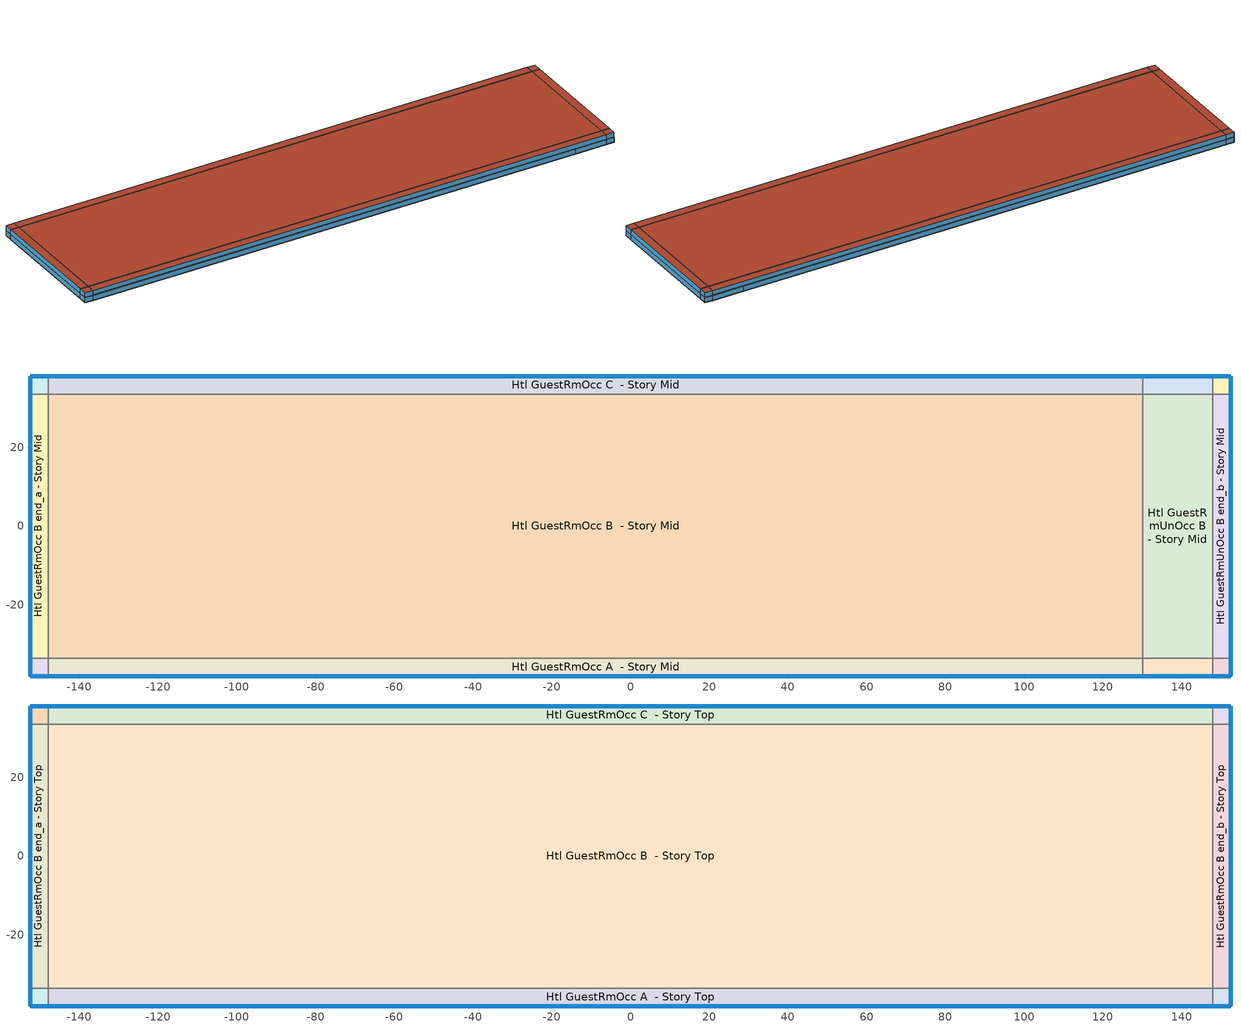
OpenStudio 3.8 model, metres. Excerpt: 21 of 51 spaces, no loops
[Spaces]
Htl GuestRmOcc A end_a - Story Mid
 floor adiabatic (DEER Carpeted 6in Slab Floor): -152.4,-38.1 -152.4,-33.53 -147.83,-33.53 -147.83,-38.1 z2.9
 wall outside: -152.4,-33.53 -152.4,-38.1 -147.83,-38.1 z2.9:5.79
 wall to Htl GuestRmOcc B end_a - Story Mid: -147.83,-33.53 -152.4,-33.53 z2.9:5.79
 wall to Htl GuestRmOcc A  - Story Mid: -147.83,-38.1 -147.83,-33.53 z2.9:5.79
 window (Window U-0.5 SHGC 0.27): -152.4,-33.55 -152.4,-38.07 / -152.37,-38.1 -147.85,-38.1 z3.19:5.77
 ceiling adiabatic (DEER Carpeted 6in Slab Floor): -147.83,-38.1 -147.83,-33.53 -152.4,-33.53 -152.4,-38.1 z5.79
Htl GuestRmOcc B end_a - Story Mid
 floor adiabatic (DEER Carpeted 6in Slab Floor): -152.4,-33.53 -152.4,33.53 -147.83,33.53 -147.83,-33.53 z2.9
 wall outside: -152.4,33.53 -152.4,-33.53 z2.9:5.79
 wall to Htl GuestRmOcc C end_a - Story Mid: -147.83,33.53 -152.4,33.53 z2.9:5.79
 wall to Htl GuestRmOcc B  - Story Mid: -147.83,-33.53 -147.83,33.53 z2.9:5.79
 window (Window U-0.5 SHGC 0.27): -152.4,33.5 -152.4,-33.5 z3.22:5.77
 ceiling adiabatic (DEER Carpeted 6in Slab Floor): -147.83,-33.53 -147.83,33.53 -152.4,33.53 -152.4,-33.53 z5.79
Htl GuestRmOcc C end_a - Story Mid
 floor adiabatic (DEER Carpeted 6in Slab Floor): -152.4,33.53 -152.4,38.1 -147.83,38.1 -147.83,33.53 z2.9
 wall outside: -147.83,38.1 -152.4,38.1 -152.4,33.53 z2.9:5.79
 wall to Htl GuestRmOcc C  - Story Mid: -147.83,33.53 -147.83,38.1 z2.9:5.79
 window (Window U-0.5 SHGC 0.27): -152.4,38.07 -152.4,33.55 / -147.85,38.1 -152.37,38.1 z3.19:5.77
 ceiling adiabatic (DEER Carpeted 6in Slab Floor): -147.83,33.53 -147.83,38.1 -152.4,38.1 -152.4,33.53 z5.79
Htl GuestRmOcc A  - Story Mid
 floor adiabatic (DEER Carpeted 6in Slab Floor): -147.83,-38.1 -147.83,-33.53 130.06,-33.53 130.06,-38.1 z2.9
 wall outside: -147.83,-38.1 130.06,-38.1 z2.9:5.79
 wall to Htl GuestRmOcc B  - Story Mid: 130.06,-33.53 -147.83,-33.53 z2.9:5.79
 wall to Htl GuestRmUnOcc A  - Story Mid: 130.06,-38.1 130.06,-33.53 z2.9:5.79
 window (Window U-0.5 SHGC 0.27): -147.8,-38.1 130.04,-38.1 z3.22:5.77
 ceiling adiabatic (DEER Carpeted 6in Slab Floor): 130.06,-38.1 130.06,-33.53 -147.83,-33.53 -147.83,-38.1 z5.79
Htl GuestRmOcc B  - Story Mid
 floor adiabatic (DEER Carpeted 6in Slab Floor): -147.83,-33.53 -147.83,33.53 130.06,33.53 130.06,-33.53 z2.9
 wall to Htl GuestRmOcc C  - Story Mid: 130.06,33.53 -147.83,33.53 z2.9:5.79
 wall to Htl GuestRmUnOcc B  - Story Mid: 130.06,-33.53 130.06,33.53 z2.9:5.79
 ceiling adiabatic (DEER Carpeted 6in Slab Floor): 130.06,-33.53 130.06,33.53 -147.83,33.53 -147.83,-33.53 z5.79
Htl GuestRmOcc C  - Story Mid
 floor adiabatic (DEER Carpeted 6in Slab Floor): -147.83,33.53 -147.83,38.1 130.06,38.1 130.06,33.53 z2.9
 wall outside: 130.06,38.1 -147.83,38.1 z2.9:5.79
 wall to Htl GuestRmUnOcc C  - Story Mid: 130.06,33.53 130.06,38.1 z2.9:5.79
 window (Window U-0.5 SHGC 0.27): 130.04,38.1 -147.8,38.1 z3.22:5.77
 ceiling adiabatic (DEER Carpeted 6in Slab Floor): 130.06,33.53 130.06,38.1 -147.83,38.1 -147.83,33.53 z5.79
Htl GuestRmUnOcc A  - Story Mid
 floor adiabatic (DEER Carpeted 6in Slab Floor): 130.06,-38.1 130.06,-33.53 147.83,-33.53 147.83,-38.1 z2.9
 wall outside: 130.06,-38.1 147.83,-38.1 z2.9:5.79
 wall to Htl GuestRmUnOcc B  - Story Mid: 147.83,-33.53 130.06,-33.53 z2.9:5.79
 wall to Htl GuestRmUnOcc A end_b - Story Mid: 147.83,-38.1 147.83,-33.53 z2.9:5.79
 window (Window U-0.5 SHGC 0.27): 130.09,-38.1 147.8,-38.1 z3.21:5.77
 ceiling adiabatic (DEER Carpeted 6in Slab Floor): 147.83,-38.1 147.83,-33.53 130.06,-33.53 130.06,-38.1 z5.79
Htl GuestRmUnOcc B  - Story Mid
 floor adiabatic (DEER Carpeted 6in Slab Floor): 130.06,-33.53 130.06,33.53 147.83,33.53 147.83,-33.53 z2.9
 wall to Htl GuestRmUnOcc C  - Story Mid: 147.83,33.53 130.06,33.53 z2.9:5.79
 wall to Htl GuestRmUnOcc B end_b - Story Mid: 147.83,-33.53 147.83,33.53 z2.9:5.79
 ceiling adiabatic (DEER Carpeted 6in Slab Floor): 147.83,-33.53 147.83,33.53 130.06,33.53 130.06,-33.53 z5.79
Htl GuestRmUnOcc C  - Story Mid
 floor adiabatic (DEER Carpeted 6in Slab Floor): 130.06,33.53 130.06,38.1 147.83,38.1 147.83,33.53 z2.9
 wall outside: 147.83,38.1 130.06,38.1 z2.9:5.79
 wall to Htl GuestRmUnOcc C end_b - Story Mid: 147.83,33.53 147.83,38.1 z2.9:5.79
 window (Window U-0.5 SHGC 0.27): 147.8,38.1 130.09,38.1 z3.21:5.77
 ceiling adiabatic (DEER Carpeted 6in Slab Floor): 147.83,33.53 147.83,38.1 130.06,38.1 130.06,33.53 z5.79
Htl GuestRmUnOcc A end_b - Story Mid
 floor adiabatic (DEER Carpeted 6in Slab Floor): 147.83,-38.1 147.83,-33.53 152.4,-33.53 152.4,-38.1 z2.9
 wall outside: 147.83,-38.1 152.4,-38.1 152.4,-33.53 z2.9:5.79
 wall to Htl GuestRmUnOcc B end_b - Story Mid: 152.4,-33.53 147.83,-33.53 z2.9:5.79
 window (Window U-0.5 SHGC 0.27): 147.85,-38.1 152.37,-38.1 / 152.4,-38.07 152.4,-33.55 z3.19:5.77
 ceiling adiabatic (DEER Carpeted 6in Slab Floor): 152.4,-38.1 152.4,-33.53 147.83,-33.53 147.83,-38.1 z5.79
Htl GuestRmUnOcc B end_b - Story Mid
 floor adiabatic (DEER Carpeted 6in Slab Floor): 147.83,-33.53 147.83,33.53 152.4,33.53 152.4,-33.53 z2.9
 wall outside: 152.4,-33.53 152.4,33.53 z2.9:5.79
 wall to Htl GuestRmUnOcc C end_b - Story Mid: 152.4,33.53 147.83,33.53 z2.9:5.79
 window (Window U-0.5 SHGC 0.27): 152.4,-33.5 152.4,33.5 z3.22:5.77
 ceiling adiabatic (DEER Carpeted 6in Slab Floor): 152.4,-33.53 152.4,33.53 147.83,33.53 147.83,-33.53 z5.79
Htl GuestRmUnOcc C end_b - Story Mid
 floor adiabatic (DEER Carpeted 6in Slab Floor): 147.83,33.53 147.83,38.1 152.4,38.1 152.4,33.53 z2.9
 wall outside: 152.4,33.53 152.4,38.1 147.83,38.1 z2.9:5.79
 window (Window U-0.5 SHGC 0.27): 152.37,38.1 147.85,38.1 / 152.4,33.55 152.4,38.07 z3.19:5.77
 ceiling adiabatic (DEER Carpeted 6in Slab Floor): 152.4,33.53 152.4,38.1 147.83,38.1 147.83,33.53 z5.79
Htl GuestRmOcc A end_a - Story Top
 floor adiabatic (DEER Carpeted 6in Slab Floor): -152.4,-38.1 -152.4,-33.53 -147.83,-33.53 -147.83,-38.1 z5.79
 wall outside: -152.4,-33.53 -152.4,-38.1 -147.83,-38.1 z5.79:8.69
 wall to Htl GuestRmOcc B end_a - Story Top: -147.83,-33.53 -152.4,-33.53 z5.79:8.69
 wall to Htl GuestRmOcc A  - Story Top: -147.83,-38.1 -147.83,-33.53 z5.79:8.69
 window (Window U-0.5 SHGC 0.27): -152.4,-33.55 -152.4,-38.07 / -152.37,-38.1 -147.85,-38.1 z6.08:8.66
 roof outside: -147.83,-38.1 -147.83,-33.53 -152.4,-33.53 -152.4,-38.1 z8.69
Htl GuestRmOcc B end_a - Story Top
 floor adiabatic (DEER Carpeted 6in Slab Floor): -152.4,-33.53 -152.4,33.53 -147.83,33.53 -147.83,-33.53 z5.79
 wall outside: -152.4,33.53 -152.4,-33.53 z5.79:8.69
 wall to Htl GuestRmOcc C end_a - Story Top: -147.83,33.53 -152.4,33.53 z5.79:8.69
 wall to Htl GuestRmOcc B  - Story Top: -147.83,-33.53 -147.83,33.53 z5.79:8.69
 window (Window U-0.5 SHGC 0.27): -152.4,33.5 -152.4,-33.5 z6.11:8.66
 roof outside: -147.83,-33.53 -147.83,33.53 -152.4,33.53 -152.4,-33.53 z8.69
Htl GuestRmOcc C end_a - Story Top
 floor adiabatic (DEER Carpeted 6in Slab Floor): -152.4,33.53 -152.4,38.1 -147.83,38.1 -147.83,33.53 z5.79
 wall outside: -147.83,38.1 -152.4,38.1 -152.4,33.53 z5.79:8.69
 wall to Htl GuestRmOcc C  - Story Top: -147.83,33.53 -147.83,38.1 z5.79:8.69
 window (Window U-0.5 SHGC 0.27): -152.4,38.07 -152.4,33.55 / -147.85,38.1 -152.37,38.1 z6.08:8.66
 roof outside: -147.83,33.53 -147.83,38.1 -152.4,38.1 -152.4,33.53 z8.69
Htl GuestRmOcc A  - Story Top
 floor adiabatic (DEER Carpeted 6in Slab Floor): -147.83,-38.1 -147.83,-33.53 147.83,-33.53 147.83,-38.1 z5.79
 wall outside: -147.83,-38.1 147.83,-38.1 z5.79:8.69
 wall to Htl GuestRmOcc B  - Story Top: 147.83,-33.53 -147.83,-33.53 z5.79:8.69
 wall to Htl GuestRmOcc A end_b - Story Top: 147.83,-38.1 147.83,-33.53 z5.79:8.69
 window (Window U-0.5 SHGC 0.27): -147.8,-38.1 147.8,-38.1 z6.11:8.66
 roof outside: 147.83,-38.1 147.83,-33.53 -147.83,-33.53 -147.83,-38.1 z8.69
Htl GuestRmOcc B  - Story Top
 floor adiabatic (DEER Carpeted 6in Slab Floor): -147.83,-33.53 -147.83,33.53 147.83,33.53 147.83,-33.53 z5.79
 wall to Htl GuestRmOcc C  - Story Top: 147.83,33.53 -147.83,33.53 z5.79:8.69
 wall to Htl GuestRmOcc B end_b - Story Top: 147.83,-33.53 147.83,33.53 z5.79:8.69
 roof outside: 147.83,-33.53 147.83,33.53 -147.83,33.53 -147.83,-33.53 z8.69
Htl GuestRmOcc C  - Story Top
 floor adiabatic (DEER Carpeted 6in Slab Floor): -147.83,33.53 -147.83,38.1 147.83,38.1 147.83,33.53 z5.79
 wall outside: 147.83,38.1 -147.83,38.1 z5.79:8.69
 wall to Htl GuestRmOcc C end_b - Story Top: 147.83,33.53 147.83,38.1 z5.79:8.69
 window (Window U-0.5 SHGC 0.27): 147.8,38.1 -147.8,38.1 z6.11:8.66
 roof outside: 147.83,33.53 147.83,38.1 -147.83,38.1 -147.83,33.53 z8.69
Htl GuestRmOcc A end_b - Story Top
 floor adiabatic (DEER Carpeted 6in Slab Floor): 147.83,-38.1 147.83,-33.53 152.4,-33.53 152.4,-38.1 z5.79
 wall outside: 147.83,-38.1 152.4,-38.1 152.4,-33.53 z5.79:8.69
 wall to Htl GuestRmOcc B end_b - Story Top: 152.4,-33.53 147.83,-33.53 z5.79:8.69
 window (Window U-0.5 SHGC 0.27): 147.85,-38.1 152.37,-38.1 / 152.4,-38.07 152.4,-33.55 z6.08:8.66
 roof outside: 152.4,-38.1 152.4,-33.53 147.83,-33.53 147.83,-38.1 z8.69
Htl GuestRmOcc B end_b - Story Top
 floor adiabatic (DEER Carpeted 6in Slab Floor): 147.83,-33.53 147.83,33.53 152.4,33.53 152.4,-33.53 z5.79
 wall outside: 152.4,-33.53 152.4,33.53 z5.79:8.69
 wall to Htl GuestRmOcc C end_b - Story Top: 152.4,33.53 147.83,33.53 z5.79:8.69
 window (Window U-0.5 SHGC 0.27): 152.4,-33.5 152.4,33.5 z6.11:8.66
 roof outside: 152.4,-33.53 152.4,33.53 147.83,33.53 147.83,-33.53 z8.69
Htl GuestRmOcc C end_b - Story Top
 floor adiabatic (DEER Carpeted 6in Slab Floor): 147.83,33.53 147.83,38.1 152.4,38.1 152.4,33.53 z5.79
 wall outside: 152.4,33.53 152.4,38.1 147.83,38.1 z5.79:8.69
 window (Window U-0.5 SHGC 0.27): 152.4,33.55 152.4,38.07 / 152.37,38.1 147.85,38.1 z6.08:8.66
 roof outside: 152.4,33.53 152.4,38.1 147.83,38.1 147.83,33.53 z8.69
[Site]
Riverside Muni_CA_USA: Latitude {deg}=33.95; Longitude {deg}=-117.44; Time Zone {hr}=-8; Elevation {m}=253; Terrain=City
[Site:WaterMainsTemperature]
Calculation Method=Correlation; Annual Average Outdoor Air Temperature {C}=19.1308; Maximum Difference In Monthly Average Outdoor Air Temperatures {deltaC}=14.95
[SizingPeriod:DesignDay] Daily Dry-Bulb Temperature Range {deltaC}=16.7; Barometric Pressure {Pa}=98322; Wind Speed {m/s}=4.6; Wind Direction {deg}=270; Rain Indicator=No; Snow Indicator=No; Day of Month=21; Month=8; Day Type=SummerDesignDay; Daylight Saving Time Indicator=No; Dry-Bulb Temperature Range Modifier Type=DefaultMultipliers; Solar Model Indicator=ASHRAETau; ASHRAE Clear Sky Optical Depth for Beam Irradiance=0.338; ASHRAE Clear Sky Optical Depth for Diffuse Irradiance=2.471
Name | Maximum Dry-Bulb Temperature {C} | Humidity Condition Type | Wetbulb or DewPoint at Maximum Dry-Bulb {C}
Riverside Muni Ann Clg .4% Condns DB=>MWB 1 | 37.8 | Wetbulb | 20.8
Riverside Muni Ann Clg .4% Condns WB=>MDB 1 | 34.3 | Wetbulb | 22.9
Riverside Muni Ann Clg 1% Condns DB=>MWB 1 | 36.9 | Wetbulb | 20.5
Riverside Muni Ann Clg 2% Condns DP=>MDB 1 | 25.4 | Dewpoint | 17.4
[ClimateZones]
Climate Zone Institution Name 1=CEC; Climate Zone Document Name 1=California Climate Zone Descriptions; Climate Zone Document Year 1=1995; Climate Zone Value 1=10
[Building]
ComStock DEER Pre-1975|Htl: North Axis {deg}=270; Default Construction Set=ComStock DEER Pre-1975 - Htl - CEC T24-CEC10; Default Schedule Set=Building Default Schedule Set; Standards Building Type=Htl
[Site:GroundTemperature:FCfactorMethod]
January Ground Temperature {C}=19; February Ground Temperature {C}=12.8; March Ground Temperature {C}=12.5; April Ground Temperature {C}=12.4; May Ground Temperature {C}=13.1; June Ground Temperature {C}=14.2; July Ground Temperature {C}=14.5; August Ground Temperature {C}=18.8; September Ground Temperature {C}=21.7; October Ground Temperature {C}=24.2; November Ground Temperature {C}=25; December Ground Temperature {C}=24
[DefaultConstructionSet]
ComStock DEER Pre-1975 - Htl - CEC T24-CEC10: Default Exterior Surface Constructions=Default Surface Constructions 1; Default Interior Surface Constructions=Default Surface Constructions 2; Default Ground Contact Surface Constructions=Default Surface Constructions 3; Default Exterior SubSurface Constructions=Default Sub Surface Constructions 1; Default Interior SubSurface Constructions=Default Sub Surface Constructions 2; Interior Partition Construction=Typical Interior Partition
[DefaultSurfaceConstructions]
Name | Floor Construction | Wall Construction | Roof Ceiling Construction
Default Surface Constructions 1 | DEER Uncarpeted 6in Slab Floor | DEER Insulated Wood Framed Exterior Wall R-8.03 | DEER Metal Framed Roof R-15.77
Default Surface Constructions 2 | DEER Carpeted 6in Slab Floor | Typical Interior Wall | DEER Carpeted 6in Slab Floor
Default Surface Constructions 3 | DEER Carpeted 6in Slab Floor | Typical Uninsulated Basement Mass Wall
[Construction]
DEER Uncarpeted 6in Slab Floor: Typical Insulation R-1.73, 6 in. Normalweight Concrete Floor
DEER Metal Framed Roof R-15.77: Roof Membrane, Typical Insulation R-15.27, Metal Roof Surface
DEER Carpeted 6in Slab Floor: Typical Insulation R-6.53, 6 in. Normalweight Concrete Floor, Typical Carpet Pad
Typical Interior Wall: G01 13mm gypsum board, G01 13mm gypsum board
Typical Uninsulated Basement Mass Wall: 8 in. Concrete Block Basement Wall
DEER Metal Framed Window U-1.23 SHGC 0.82: Simple Glazing U-1.23 SHGC 0.82
DEER Metal Framed Window U-1.23 SHGC 0.82 1: Simple Glazing U-1.23 SHGC 0.82 1
Typical Uninsulated Swinging Door: Typical Insulation R-6.53
U 0.98 SHGC 0.68 Sgl Ref-B-H Clr 6mm: REF B CLEAR HI 6MM
Typical Insulated Metal Door: F08 Metal surface, Typical Insulation R-6.53
DEER Skylight U-1.31 SHGC 0.61: Simple Glazing U-1.23 SHGC 0.61
Typical Interior Window: Clear 3mm
Typical Interior Door; Typical Interior Partition: G05 25mm wood
DEER Insulated Wood Framed Exterior Wall R-8.03: 25mm Stucco, 5/8 in. Gypsum Board, Typical Insulation R-6.53, 5/8 in. Gypsum Board
InteriorFurnishings 1: Std Wood 6inch 1
Window U-0.5 SHGC 0.27: Simple Glazing Double - LowE - Tinted/Reflective - Thermally Broken Aluminum
[Material:NoMass] Roughness=Smooth; Thermal Absorptance=0.9; Solar Absorptance=0.7
Name | Thermal Resistance {m2-K/W} | Visible Absorptance
Typical Insulation R-1.73 | 0.305336 | 0.7
Typical Insulation R-15.27 | 2.68843 | 0.7
Typical Insulation R-6.53 | 1.14944 | 0.7
Typical Carpet Pad | 0.21648 | 0.8
[Material] Thermal Absorptance=0.9
Name | Roughness | Thickness {m} | Conductivity {W/m-K} | Density {kg/m3} | Specific Heat {J/kg-K} | Solar Absorptance | Visible Absorptance
6 in. Normalweight Concrete Floor | MediumRough | 0.1524 | 2.31 | 2322 | 832 | 0.7 | 0.7
Roof Membrane | VeryRough | 0.0095 | 0.16 | 1121.29 | 1460 | 0.7 | 0.7
Metal Roof Surface; F08 Metal surface | Smooth | 0.0008 | 45.28 | 7824 | 500 | 0.7 | 0.7
G01 13mm gypsum board | Smooth | 0.0127 | 0.160031 | 800.001 | 1090.73 | 0.7 | 0.5
8 in. Concrete Block Basement Wall | MediumRough | 0.2032 | 1.326 | 1842 | 912 | 0.7 | 0.7
G05 25mm wood | MediumSmooth | 0.0254 | 0.15 | 608 | 1630 | 0.5 | 0.5
25mm Stucco | Smooth | 0.0254 | 0.72 | 1856 | 840 | 0.7 | 0.7
5/8 in. Gypsum Board | MediumSmooth | 0.0159 | 0.16 | 800 | 1090 | 0.7 | 0.7
Std Wood 6inch 1 | MediumSmooth | 0.15 | 0.12 | 540 | 1210 | 0.7 | 0.7
[DefaultSubSurfaceConstructions]
Name | Fixed Window Construction | Operable Window Construction | Door Construction | Glass Door Construction | Overhead Door Construction | Skylight Construction | Tubular Daylight Dome Construction | Tubular Daylight Diffuser Construction
Default Sub Surface Constructions 1 | DEER Metal Framed Window U-1.23 SHGC 0.82 | DEER Metal Framed Window U-1.23 SHGC 0.82 1 | Typical Uninsulated Swinging Door | U 0.98 SHGC 0.68 Sgl Ref-B-H Clr 6mm | Typical Insulated Metal Door | DEER Skylight U-1.31 SHGC 0.61 | Typical Interior Window | Typical Interior Window
Default Sub Surface Constructions 2 | Typical Interior Window | Typical Interior Window | Typical Interior Door
[WindowMaterial:SimpleGlazingSystem]
Name | U-Factor {W/m2-K} | Solar Heat Gain Coefficient | Visible Transmittance
Simple Glazing U-1.23 SHGC 0.82; Simple Glazing U-1.23 SHGC 0.82 1 | 7 | 0.82 | 0.25
Simple Glazing U-1.23 SHGC 0.61 | 7 | 0.61 | 0.25
Simple Glazing Double - LowE - Tinted/Reflective - Thermally Broken Aluminum | 2.81642 | 0.266 | 0.359
[WindowMaterial:Glazing] Optical Data Type=SpectralAverage; Infrared Transmittance at Normal Incidence=0; Front Side Infrared Hemispherical Emissivity=0.84; Conductivity {W/m-K}=0.9; Dirt Correction Factor for Solar and Visible Transmittance=1; Solar Diffusing=No
Name | Thickness {m} | Solar Transmittance at Normal Incidence | Front Side Solar Reflectance at Normal Incidence | Back Side Solar Reflectance at Normal Incidence | Visible Transmittance at Normal Incidence | Front Side Visible Reflectance at Normal Incidence | Back Side Visible Reflectance at Normal Incidence | Back Side Infrared Hemispherical Emissivity
REF B CLEAR HI 6MM | 0.006 | 0.24 | 0.16 | 0.32 | 0.3 | 0.16 | 0.29 | 0.6
Clear 3mm | 0.003 | 0.837 | 0.075 | 0.075 | 0.898 | 0.081 | 0.081 | 0.84
[WindowMaterial:Blind]
Window Material Blind 1: Slat Width {m}=0.025; Slat Separation {m}=0.01875; Front Side Slat Beam Solar Reflectance=0.5; Back Side Slat Beam Solar Reflectance=0.5; Front Side Slat Diffuse Solar Reflectance=0.5; Back Side Slat Diffuse Solar Reflectance=0.5; Slat Beam Visible Transmittance=0
[SpaceType] Standards Building Type=Htl
Name | Default Schedule Set | Design Specification Outdoor Air Object | Standards Space Type
Htl GuestRmUnOcc - ComStock DEER Pre-1975 | Htl GuestRmUnOcc Schedule Set | Htl GuestRmUnOcc Ventilation | GuestRmUnOcc
Htl GuestRmOcc - ComStock DEER Pre-1975 | Htl GuestRmOcc Schedule Set | Htl GuestRmOcc Ventilation | GuestRmOcc
[BuildingStory] Nominal Floor to Floor Height {m}=2.8956
Name | Nominal Z Coordinate {m}
Story Mid | 2.8956
Story Top | 5.7912
[Space]
Name | Space Type | Building Story | Thermal Zone
Htl GuestRmOcc A end_a - Story Mid | Htl GuestRmOcc - ComStock DEER Pre-1975 | Story Mid | Zone Htl GuestRmOcc A end_a - Story Mid
Htl GuestRmOcc B end_a - Story Mid | Htl GuestRmOcc - ComStock DEER Pre-1975 | Story Mid | Zone Htl GuestRmOcc B end_a - Story Mid
Htl GuestRmOcc C end_a - Story Mid | Htl GuestRmOcc - ComStock DEER Pre-1975 | Story Mid | Zone Htl GuestRmOcc C end_a - Story Mid
Htl GuestRmOcc A  - Story Mid | Htl GuestRmOcc - ComStock DEER Pre-1975 | Story Mid | Zone Htl GuestRmOcc A  - Story Mid
Htl GuestRmOcc B  - Story Mid | Htl GuestRmOcc - ComStock DEER Pre-1975 | Story Mid | Zone Htl GuestRmOcc B  - Story Mid
Htl GuestRmOcc C  - Story Mid | Htl GuestRmOcc - ComStock DEER Pre-1975 | Story Mid | Zone Htl GuestRmOcc C  - Story Mid
Htl GuestRmUnOcc A  - Story Mid | Htl GuestRmUnOcc - ComStock DEER Pre-1975 | Story Mid | Zone Htl GuestRmUnOcc A  - Story Mid
Htl GuestRmUnOcc B  - Story Mid | Htl GuestRmUnOcc - ComStock DEER Pre-1975 | Story Mid | Zone Htl GuestRmUnOcc B  - Story Mid
Htl GuestRmUnOcc C  - Story Mid | Htl GuestRmUnOcc - ComStock DEER Pre-1975 | Story Mid | Zone Htl GuestRmUnOcc C  - Story Mid
Htl GuestRmUnOcc A end_b - Story Mid | Htl GuestRmUnOcc - ComStock DEER Pre-1975 | Story Mid | Zone Htl GuestRmUnOcc A end_b - Story Mid
Htl GuestRmUnOcc B end_b - Story Mid | Htl GuestRmUnOcc - ComStock DEER Pre-1975 | Story Mid | Zone Htl GuestRmUnOcc B end_b - Story Mid
Htl GuestRmUnOcc C end_b - Story Mid | Htl GuestRmUnOcc - ComStock DEER Pre-1975 | Story Mid | Zone Htl GuestRmUnOcc C end_b - Story Mid
Htl GuestRmOcc A end_a - Story Top | Htl GuestRmOcc - ComStock DEER Pre-1975 | Story Top | Zone Htl GuestRmOcc A end_a - Story Top
Htl GuestRmOcc B end_a - Story Top | Htl GuestRmOcc - ComStock DEER Pre-1975 | Story Top | Zone Htl GuestRmOcc B end_a - Story Top
Htl GuestRmOcc C end_a - Story Top | Htl GuestRmOcc - ComStock DEER Pre-1975 | Story Top | Zone Htl GuestRmOcc C end_a - Story Top
Htl GuestRmOcc A  - Story Top | Htl GuestRmOcc - ComStock DEER Pre-1975 | Story Top | Zone Htl GuestRmOcc A  - Story Top
Htl GuestRmOcc B  - Story Top | Htl GuestRmOcc - ComStock DEER Pre-1975 | Story Top | Zone Htl GuestRmOcc B  - Story Top
Htl GuestRmOcc C  - Story Top | Htl GuestRmOcc - ComStock DEER Pre-1975 | Story Top | Zone Htl GuestRmOcc C  - Story Top
Htl GuestRmOcc A end_b - Story Top | Htl GuestRmOcc - ComStock DEER Pre-1975 | Story Top | Zone Htl GuestRmOcc A end_b - Story Top
Htl GuestRmOcc B end_b - Story Top | Htl GuestRmOcc - ComStock DEER Pre-1975 | Story Top | Zone Htl GuestRmOcc B end_b - Story Top
Htl GuestRmOcc C end_b - Story Top | Htl GuestRmOcc - ComStock DEER Pre-1975 | Story Top | Zone Htl GuestRmOcc C end_b - Story Top
[ThermalZone] Multiplier=1; Use Ideal Air Loads=No
Name | Thermostat
Zone Htl GuestRmOcc A end_a - Story Mid | Htl GuestRmOcc - ComStock DEER Pre-1975 Thermostat 2
Zone Htl GuestRmOcc B end_a - Story Mid | Htl GuestRmOcc - ComStock DEER Pre-1975 Thermostat 7
Zone Htl GuestRmOcc C end_a - Story Mid | Htl GuestRmOcc - ComStock DEER Pre-1975 Thermostat 12
Zone Htl GuestRmOcc A  - Story Mid | Htl GuestRmOcc - ComStock DEER Pre-1975 Thermostat
Zone Htl GuestRmOcc B  - Story Mid | Htl GuestRmOcc - ComStock DEER Pre-1975 Thermostat 5
Zone Htl GuestRmOcc C  - Story Mid | Htl GuestRmOcc - ComStock DEER Pre-1975 Thermostat 10
Zone Htl GuestRmUnOcc A  - Story Mid | Htl GuestRmUnOcc - ComStock DEER Pre-1975 Thermostat 1
Zone Htl GuestRmUnOcc B  - Story Mid | Htl GuestRmUnOcc - ComStock DEER Pre-1975 Thermostat 5
Zone Htl GuestRmUnOcc C  - Story Mid | Htl GuestRmUnOcc - ComStock DEER Pre-1975 Thermostat 9
Zone Htl GuestRmUnOcc A end_b - Story Mid | Htl GuestRmUnOcc - ComStock DEER Pre-1975 Thermostat 3
Zone Htl GuestRmUnOcc B end_b - Story Mid | Htl GuestRmUnOcc - ComStock DEER Pre-1975 Thermostat 7
Zone Htl GuestRmUnOcc C end_b - Story Mid | Htl GuestRmUnOcc - ComStock DEER Pre-1975 Thermostat 11
Zone Htl GuestRmOcc A end_a - Story Top | Htl GuestRmOcc - ComStock DEER Pre-1975 Thermostat 3
Zone Htl GuestRmOcc B end_a - Story Top | Htl GuestRmOcc - ComStock DEER Pre-1975 Thermostat 8
Zone Htl GuestRmOcc C end_a - Story Top | Htl GuestRmOcc - ComStock DEER Pre-1975 Thermostat 13
Zone Htl GuestRmOcc A  - Story Top | Htl GuestRmOcc - ComStock DEER Pre-1975 Thermostat 1
Zone Htl GuestRmOcc B  - Story Top | Htl GuestRmOcc - ComStock DEER Pre-1975 Thermostat 6
Zone Htl GuestRmOcc C  - Story Top | Htl GuestRmOcc - ComStock DEER Pre-1975 Thermostat 11
Zone Htl GuestRmOcc A end_b - Story Top | Htl GuestRmOcc - ComStock DEER Pre-1975 Thermostat 4
Zone Htl GuestRmOcc B end_b - Story Top | Htl GuestRmOcc - ComStock DEER Pre-1975 Thermostat 9
Zone Htl GuestRmOcc C end_b - Story Top | Htl GuestRmOcc - ComStock DEER Pre-1975 Thermostat 14
[People:Definition] Number of People Calculation Method=People/Area; People per Space Floor Area {person/m2}=0.0355209; Fraction Radiant=0.3
Htl GuestRmOcc People Definition; Htl GuestRmUnOcc People Definition
[People] Work Efficiency Schedule=Work Efficiency Schedule; Clothing Insulation Schedule=Clothing Schedule; Air Velocity Schedule=Air Velocity Schedule; Multiplier=1
Name | People Definition | Space or SpaceType
Htl GuestRmOcc People | Htl GuestRmOcc People Definition | Htl GuestRmOcc - ComStock DEER Pre-1975
Htl GuestRmUnOcc People | Htl GuestRmUnOcc People Definition | Htl GuestRmUnOcc - ComStock DEER Pre-1975
[Lights:Definition] Design Level Calculation Method=Watts/Area; Watts per Space Floor Area {W/m2}=12.2275; Fraction Radiant=0.125; Fraction Visible=0.2; Return Air Fraction=0
Htl GuestRmOcc - ComStock DEER Pre-1975 Task Lights Definition; Htl GuestRmUnOcc - ComStock DEER Pre-1975 Task Lights Definition
[ElectricEquipment:Definition] Design Level Calculation Method=Watts/Area; Watts per Space Floor Area {W/m2}=5.38196; Fraction Latent=0; Fraction Radiant=0.5; Fraction Lost=0
Htl GuestRmOcc Elec Equip Definition; Htl GuestRmUnOcc Elec Equip Definition
[ElectricEquipment]
Name | Electric Equipment Definition | Space or SpaceType
Htl GuestRmOcc Elec Equip | Htl GuestRmOcc Elec Equip Definition | Htl GuestRmOcc - ComStock DEER Pre-1975
Htl GuestRmUnOcc Elec Equip | Htl GuestRmUnOcc Elec Equip Definition | Htl GuestRmUnOcc - ComStock DEER Pre-1975
[DesignSpecification:OutdoorAir] Outdoor Air Method=Sum; Outdoor Air Flow per Person {m3/s-person}=0.00707921; Outdoor Air Flow per Floor Area {m3/s-m2}=0.000762
Htl GuestRmOcc Ventilation; Htl GuestRmUnOcc Ventilation
[DefaultScheduleSet]
Name | Number of People Schedule | People Activity Level Schedule | Lighting Schedule | Electric Equipment Schedule | Infiltration Schedule | Hours of Operation Schedule
Htl GuestRmOcc Schedule Set | D_Htl_GRmO_Occup_Yr | DEER Activity 117W/person | D17_Htl_GRmO_LF_Yr | D_Htl_GRmO_Misc_Yr | D_Htl_All_C_Inf_Yr
Htl GuestRmUnOcc Schedule Set | D_Htl_GRmU_Occup_Yr | DEER Activity 117W/person | D17_Htl_GRmU_LF_Yr | D_Htl_GRmU_Misc_Yr | D_Htl_All_C_Inf_Yr
Building Default Schedule Set |  |  |  |  |  | Building Hours of Operation NonResidential
[Exterior:Lights:Definition]
Name | Design Level {W}
Parking Areas and Drives Def (W/ft^2) | 0.0364913
Building Facades Def (W/ft^2) | 0.2
Main Entries Def (W/ft) | 30
Other Doors Def (W/ft) | 20
Entry Canopies Def (W/ft^2) | 1.25
[Exterior:Lights] Schedule=Always On Discrete; Control Option=AstronomicalClock
Name | Exterior Lights Definition | Multiplier
Parking Areas and Drives | Parking Areas and Drives Def (W/ft^2) | 688454
Building Facades | Building Facades Def (W/ft^2) | 23750
Main Entries | Main Entries Def (W/ft) | 134
Other Doors | Other Doors Def (W/ft) | 227
Entry Canopies | Entry Canopies Def (W/ft^2) | 1620
[EnergyManagementSystem:Program]
SYS12ZoneDOASOptimumStartProg0: IF DaylightSavings==0 && DayOfWeek>1 && Hour==5 && OAT<23.9 && OAT>1.7; SET SYS12ZoneDOASClgSch0 = 29.4; SET SYS12ZoneDOASHtgSch0 = 15.6; ELSEIF DaylightSavings==0 && DayOfWeek==1 && Hour==7 && OAT<23.9 && OAT>1.7; SET SYS12ZoneDOASClgSch0 = 29.4; SET SYS12ZoneDOASHtgSch0 = 15.6; ELSEIF DaylightSavings==1 && DayOfWeek>1 && Hour==4 && OAT<23.9 && OAT>1.7; SET SYS12ZoneDOASClgSch0 = 29.4; SET SYS12ZoneDOASHtgSch0 = 15.6; ELSEIF DaylightSavings==1 && DayOfWeek==1 && Hour==6 && OAT<23.9 && OAT>1.7; SET SYS12ZoneDOASClgSch0 = 29.4; SET SYS12ZoneDOASHtgSch0 = 15.6; ELSE; SET SYS12ZoneDOASClgSch0 = NULL; SET SYS12ZoneDOASHtgSch0 = NULL; ENDIF
[ThermostatSetpoint:DualSetpoint] Heating Setpoint Temperature Schedule=D_Htl_All_HTemp_Yr; Cooling Setpoint Temperature Schedule=D_Htl_All_CTemp_Yr
Htl GuestRmOcc - ComStock DEER Pre-1975 Thermostat; Htl GuestRmOcc - ComStock DEER Pre-1975 Thermostat 1; Htl GuestRmOcc - ComStock DEER Pre-1975 Thermostat 2; Htl GuestRmOcc - ComStock DEER Pre-1975 Thermostat 3; Htl GuestRmOcc - ComStock DEER Pre-1975 Thermostat 4; Htl GuestRmOcc - ComStock DEER Pre-1975 Thermostat 5; Htl GuestRmOcc - ComStock DEER Pre-1975 Thermostat 6; Htl GuestRmOcc - ComStock DEER Pre-1975 Thermostat 7; Htl GuestRmOcc - ComStock DEER Pre-1975 Thermostat 8; Htl GuestRmOcc - ComStock DEER Pre-1975 Thermostat 9; Htl GuestRmOcc - ComStock DEER Pre-1975 Thermostat 10; Htl GuestRmOcc - ComStock DEER Pre-1975 Thermostat 11; Htl GuestRmOcc - ComStock DEER Pre-1975 Thermostat 12; Htl GuestRmOcc - ComStock DEER Pre-1975 Thermostat 13; Htl GuestRmOcc - ComStock DEER Pre-1975 Thermostat 14; Htl GuestRmUnOcc - ComStock DEER Pre-1975 Thermostat 1; Htl GuestRmUnOcc - ComStock DEER Pre-1975 Thermostat 3; Htl GuestRmUnOcc - ComStock DEER Pre-1975 Thermostat 5; Htl GuestRmUnOcc - ComStock DEER Pre-1975 Thermostat 7; Htl GuestRmUnOcc - ComStock DEER Pre-1975 Thermostat 9; Htl GuestRmUnOcc - ComStock DEER Pre-1975 Thermostat 11
[InternalMass:Definition]
Internal Mass Definition 2: Construction=InteriorFurnishings 1; Design Level Calculation Method=SurfaceArea/Area; Surface Area per Space Floor Area=2
[InternalMass] Internal Mass Definition=Internal Mass Definition 2; Multiplier=1
Name | Space or SpaceType
Htl GuestRmOcc C end_b - Story Top Mass | Htl GuestRmOcc C end_b - Story Top
Htl GuestRmOcc A end_b - Story Top Mass | Htl GuestRmOcc A end_b - Story Top
Htl GuestRmOcc C end_a - Story Top Mass | Htl GuestRmOcc C end_a - Story Top
Htl GuestRmUnOcc B end_b - Story Mid Mass | Htl GuestRmUnOcc B end_b - Story Mid
Htl GuestRmUnOcc C  - Story Mid Mass | Htl GuestRmUnOcc C  - Story Mid
Htl GuestRmUnOcc B  - Story Mid Mass | Htl GuestRmUnOcc B  - Story Mid
Htl GuestRmUnOcc A end_b - Story Mid Mass | Htl GuestRmUnOcc A end_b - Story Mid
Htl GuestRmUnOcc A  - Story Mid Mass | Htl GuestRmUnOcc A  - Story Mid
Htl GuestRmOcc C  - Story Mid Mass | Htl GuestRmOcc C  - Story Mid
Htl GuestRmOcc A end_a - Story Top Mass | Htl GuestRmOcc A end_a - Story Top
Htl GuestRmOcc B  - Story Mid Mass | Htl GuestRmOcc B  - Story Mid
Htl GuestRmOcc A  - Story Mid Mass | Htl GuestRmOcc A  - Story Mid
Htl GuestRmOcc C end_a - Story Mid Mass | Htl GuestRmOcc C end_a - Story Mid
Htl GuestRmOcc A end_a - Story Mid Mass | Htl GuestRmOcc A end_a - Story Mid
Htl GuestRmOcc B  - Story Top Mass | Htl GuestRmOcc B  - Story Top
Htl GuestRmUnOcc C end_b - Story Mid Mass | Htl GuestRmUnOcc C end_b - Story Mid
Htl GuestRmOcc B end_b - Story Top Mass | Htl GuestRmOcc B end_b - Story Top
Htl GuestRmOcc B end_a - Story Mid Mass | Htl GuestRmOcc B end_a - Story Mid
Htl GuestRmOcc C  - Story Top Mass | Htl GuestRmOcc C  - Story Top
Htl GuestRmOcc A  - Story Top Mass | Htl GuestRmOcc A  - Story Top
Htl GuestRmOcc B end_a - Story Top Mass | Htl GuestRmOcc B end_a - Story Top
[ShadingControl]
Shading Control 1: Shading Type=InteriorBlind; Shading Device Material=Window Material Blind 1; Shading Control Type=AlwaysOn; Shading Control Is Scheduled=No; Multiple Surface Control Type=Sequential; Sub Surface Name 1=Sub Surface 44; Sub Surface Name 2=Sub Surface 43; Sub Surface Name 3=Sub Surface 41; Sub Surface Name 4=Sub Surface 30; Sub Surface Name 5=Sub Surface 29; Sub Surface Name 6=Sub Surface 27; Sub Surface Name 7=Sub Surface 52; Sub Surface Name 8=Sub Surface 47; Sub Surface Name 9=Sub Surface 45; Sub Surface Name 10=Sub Surface 33; Sub Surface Name 11=Sub Surface 31; Sub Surface Name 12=Sub Surface 48; Sub Surface Name 13=Sub Surface 46; Sub Surface Name 14=Sub Surface 42; Sub Surface Name 15=Sub Surface 32; Sub Surface Name 16=Sub Surface 6; Sub Surface Name 17=Sub Surface 3; Sub Surface Name 18=Sub Surface 1; Sub Surface Name 19=Sub Surface 39; Sub Surface Name 20=Sub Surface 35; Sub Surface Name 21=Sub Surface 7; Sub Surface Name 22=Sub Surface 5; Sub Surface Name 23=Sub Surface 36; Sub Surface Name 24=Sub Surface 34; Sub Surface Name 25=Sub Surface 4; Sub Surface Name 26=Sub Surface 2; Sub Surface Name 27=Sub Surface 40; Sub Surface Name 28=Sub Surface 38; Sub Surface Name 29=Sub Surface 37
[Lights] Fraction Replaceable=1
Name | Lights Definition | Space or SpaceType
Htl GuestRmOcc - ComStock DEER Pre-1975 Task Lighting | Htl GuestRmOcc - ComStock DEER Pre-1975 Task Lights Definition | Htl GuestRmOcc - ComStock DEER Pre-1975
Htl GuestRmUnOcc - ComStock DEER Pre-1975 Task Lighting | Htl GuestRmUnOcc - ComStock DEER Pre-1975 Task Lights Definition | Htl GuestRmUnOcc - ComStock DEER Pre-1975
[SpaceInfiltration:DesignFlowRate] Design Flow Rate Calculation Method=Flow/ExteriorArea; Flow per Exterior Surface Area {m3/s-m2}=0.00268633; Constant Term Coefficient=0.3303; Temperature Term Coefficient=0.0039; Velocity Term Coefficient=0; Velocity Squared Term Coefficient=0.033
Name | Space or SpaceType | Schedule
Htl GuestRmOcc C end_b - Story Top HVAC On Infiltration | Htl GuestRmOcc C end_b - Story Top | Infiltration HVAC On Schedule
Htl GuestRmOcc C end_b - Story Top HVAC Off Infiltration | Htl GuestRmOcc C end_b - Story Top | Infiltration HVAC Off Schedule
Htl GuestRmOcc A end_b - Story Top HVAC On Infiltration | Htl GuestRmOcc A end_b - Story Top | Infiltration HVAC On Schedule
Htl GuestRmOcc A end_b - Story Top HVAC Off Infiltration | Htl GuestRmOcc A end_b - Story Top | Infiltration HVAC Off Schedule
Htl GuestRmOcc C end_a - Story Top HVAC On Infiltration | Htl GuestRmOcc C end_a - Story Top | Infiltration HVAC On Schedule
Htl GuestRmOcc C end_a - Story Top HVAC Off Infiltration | Htl GuestRmOcc C end_a - Story Top | Infiltration HVAC Off Schedule
Htl GuestRmUnOcc B end_b - Story Mid HVAC On Infiltration | Htl GuestRmUnOcc B end_b - Story Mid | Infiltration HVAC On Schedule
Htl GuestRmUnOcc B end_b - Story Mid HVAC Off Infiltration | Htl GuestRmUnOcc B end_b - Story Mid | Infiltration HVAC Off Schedule
Htl GuestRmUnOcc C  - Story Mid HVAC On Infiltration | Htl GuestRmUnOcc C  - Story Mid | Infiltration HVAC On Schedule
Htl GuestRmUnOcc C  - Story Mid HVAC Off Infiltration | Htl GuestRmUnOcc C  - Story Mid | Infiltration HVAC Off Schedule
Htl GuestRmUnOcc A end_b - Story Mid HVAC On Infiltration | Htl GuestRmUnOcc A end_b - Story Mid | Infiltration HVAC On Schedule
Htl GuestRmUnOcc A end_b - Story Mid HVAC Off Infiltration | Htl GuestRmUnOcc A end_b - Story Mid | Infiltration HVAC Off Schedule
Htl GuestRmUnOcc A  - Story Mid HVAC On Infiltration | Htl GuestRmUnOcc A  - Story Mid | Infiltration HVAC On Schedule
Htl GuestRmUnOcc A  - Story Mid HVAC Off Infiltration | Htl GuestRmUnOcc A  - Story Mid | Infiltration HVAC Off Schedule
Htl GuestRmOcc C  - Story Mid HVAC On Infiltration | Htl GuestRmOcc C  - Story Mid | Infiltration HVAC On Schedule
Htl GuestRmOcc C  - Story Mid HVAC Off Infiltration | Htl GuestRmOcc C  - Story Mid | Infiltration HVAC Off Schedule
Htl GuestRmOcc A end_a - Story Top HVAC On Infiltration | Htl GuestRmOcc A end_a - Story Top | Infiltration HVAC On Schedule
Htl GuestRmOcc A end_a - Story Top HVAC Off Infiltration | Htl GuestRmOcc A end_a - Story Top | Infiltration HVAC Off Schedule
Htl GuestRmOcc A  - Story Mid HVAC On Infiltration | Htl GuestRmOcc A  - Story Mid | Infiltration HVAC On Schedule
Htl GuestRmOcc A  - Story Mid HVAC Off Infiltration | Htl GuestRmOcc A  - Story Mid | Infiltration HVAC Off Schedule
Htl GuestRmOcc C end_a - Story Mid HVAC On Infiltration | Htl GuestRmOcc C end_a - Story Mid | Infiltration HVAC On Schedule
Htl GuestRmOcc C end_a - Story Mid HVAC Off Infiltration | Htl GuestRmOcc C end_a - Story Mid | Infiltration HVAC Off Schedule
Htl GuestRmOcc A end_a - Story Mid HVAC On Infiltration | Htl GuestRmOcc A end_a - Story Mid | Infiltration HVAC On Schedule
Htl GuestRmOcc A end_a - Story Mid HVAC Off Infiltration | Htl GuestRmOcc A end_a - Story Mid | Infiltration HVAC Off Schedule
Htl GuestRmOcc B  - Story Top HVAC On Infiltration | Htl GuestRmOcc B  - Story Top | Infiltration HVAC On Schedule
Htl GuestRmOcc B  - Story Top HVAC Off Infiltration | Htl GuestRmOcc B  - Story Top | Infiltration HVAC Off Schedule
Htl GuestRmUnOcc C end_b - Story Mid HVAC On Infiltration | Htl GuestRmUnOcc C end_b - Story Mid | Infiltration HVAC On Schedule
Htl GuestRmUnOcc C end_b - Story Mid HVAC Off Infiltration | Htl GuestRmUnOcc C end_b - Story Mid | Infiltration HVAC Off Schedule
Htl GuestRmOcc B end_b - Story Top HVAC On Infiltration | Htl GuestRmOcc B end_b - Story Top | Infiltration HVAC On Schedule
Htl GuestRmOcc B end_b - Story Top HVAC Off Infiltration | Htl GuestRmOcc B end_b - Story Top | Infiltration HVAC Off Schedule
Htl GuestRmOcc B end_a - Story Mid HVAC On Infiltration | Htl GuestRmOcc B end_a - Story Mid | Infiltration HVAC On Schedule
Htl GuestRmOcc B end_a - Story Mid HVAC Off Infiltration | Htl GuestRmOcc B end_a - Story Mid | Infiltration HVAC Off Schedule
Htl GuestRmOcc C  - Story Top HVAC On Infiltration | Htl GuestRmOcc C  - Story Top | Infiltration HVAC On Schedule
Htl GuestRmOcc C  - Story Top HVAC Off Infiltration | Htl GuestRmOcc C  - Story Top | Infiltration HVAC Off Schedule
Htl GuestRmOcc A  - Story Top HVAC On Infiltration | Htl GuestRmOcc A  - Story Top | Infiltration HVAC On Schedule
Htl GuestRmOcc A  - Story Top HVAC Off Infiltration | Htl GuestRmOcc A  - Story Top | Infiltration HVAC Off Schedule
Htl GuestRmOcc B end_a - Story Top HVAC On Infiltration | Htl GuestRmOcc B end_a - Story Top | Infiltration HVAC On Schedule
Htl GuestRmOcc B end_a - Story Top HVAC Off Infiltration | Htl GuestRmOcc B end_a - Story Top | Infiltration HVAC Off Schedule
[Schedule:Ruleset]
Name | Default Day Schedule | Summer Design Day Schedule | Winter Design Day Schedule
Clothing Schedule | Clothing Schedule Default Winter Clothes
Air Velocity Schedule | Air Velocity Schedule Default
Work Efficiency Schedule | Work Efficiency Schedule Default
D_Htl_All_C_Inf_Yr | D_Htl_All_C_Inf_Yr Default | D_Htl_All_C_Inf_Yr Summer Design Day | D_Htl_All_C_Inf_Yr Winter Design Day
D_Htl_GRmO_Occup_Yr | D_Htl_GRmO_Occup_Yr Default | D_Htl_GRmO_Occup_Yr Summer Design Day | D_Htl_GRmO_Occup_Yr Winter Design Day
DEER Activity 117W/person | DEER Activity 117W/person Default | DEER Activity 117W/person Summer Design Day | DEER Activity 117W/person Winter Design Day
D17_Htl_GRmO_LF_Yr | D17_Htl_GRmO_LF_Yr Default | D17_Htl_GRmO_LF_Yr Summer Design Day | D17_Htl_GRmO_LF_Yr Winter Design Day
D_Htl_GRmO_Misc_Yr | D_Htl_GRmO_Misc_Yr Default | D_Htl_GRmO_Misc_Yr Summer Design Day | D_Htl_GRmO_Misc_Yr Winter Design Day
D_Htl_GRmU_Occup_Yr | D_Htl_GRmU_Occup_Yr Default | D_Htl_GRmU_Occup_Yr Summer Design Day | D_Htl_GRmU_Occup_Yr Winter Design Day
D17_Htl_GRmU_LF_Yr | D17_Htl_GRmU_LF_Yr Default | D17_Htl_GRmU_LF_Yr Summer Design Day | D17_Htl_GRmU_LF_Yr Winter Design Day
D_Htl_GRmU_Misc_Yr | D_Htl_GRmU_Misc_Yr Default | D_Htl_GRmU_Misc_Yr Summer Design Day | D_Htl_GRmU_Misc_Yr Winter Design Day
D_Htl_All_HTemp_Yr | D_Htl_All_HTemp_Yr Default | D_Htl_All_HTemp_Yr Summer Design Day | D_Htl_All_HTemp_Yr Winter Design Day
D_Htl_All_CTemp_Yr | D_Htl_All_CTemp_Yr Default | D_Htl_All_CTemp_Yr Summer Design Day | D_Htl_All_CTemp_Yr Winter Design Day
Building Hours of Operation NonResidential | Building Hours of Operation NonResidential Default | Building Hours of Operation NonResidential Summer Design Day | Building Hours of Operation NonResidential Winter Design Day
[Schedule:Day]
Clothing Schedule Default Winter Clothes; D_Htl_GRmO_Occup_Yr Summer Design Day; D17_Htl_GRmO_LF_Yr Summer Design Day; D_Htl_GRmO_Misc_Yr Summer Design Day; D_Htl_GRmU_Occup_Yr Summer Design Day; D17_Htl_GRmU_LF_Yr Summer Design Day; D_Htl_GRmU_Misc_Yr Summer Design Day; Building Hours of Operation NonResidential Winter Design Day; Building Hours of Operation NonResidential Summer Design Day: No, 24, 0, 1
Clothing Schedule Summer Clothes: No, 24, 0, 0.5
Air Velocity Schedule Default: No, 24, 0, 0.2
Work Efficiency Schedule Default; D_Htl_GRmO_Occup_Yr Winter Design Day; D17_Htl_GRmO_LF_Yr Winter Design Day; D_Htl_GRmO_Misc_Yr Winter Design Day; D_Htl_GRmU_Occup_Yr Winter Design Day; D17_Htl_GRmU_LF_Yr Winter Design Day; D_Htl_GRmU_Misc_Yr Winter Design Day: No, 24, 0, 0
D_Htl_All_C_Inf_Yr Default; D_Htl_All_C_Inf_Yr Winter Design Day; D_Htl_All_C_Inf_Yr Summer Design Day: No, 5, 0, 1, 23, 0, 0.5, 24, 0, 1
D_Htl_GRmO_Occup_Yr Default: Average, 3, 30, 0.1, 3, 39, 0.108333, 3, 49, 0.116667, 3, 59, 0.125, 4, 9, 0.133333, 4, 19, 0.141667, 4, 30, 0.15, 4, 40, 0.158333, 4, 50, 0.166667, 5, 0, 0.175, 5, 10, 0.183333, 5, 20, 0.191667, 5, 30, 0.2, 5, 40, 0.225, 5, 50, 0.25, 6, 0, 0.275, 6, 10, 0.3, 6, 20, 0.325, 6, 30, 0.35, 6, 40, 0.375, 6, 50, 0.4, 7, 0, 0.425, 7, 10, 0.45, 7, 20, 0.475, 7, 30, 0.5, 8, 0, 0.5, 8, 9, 0.55, 8, 19, 0.6, 8, 29, 0.65, 8, 39, 0.7, 8, 49, 0.75, 8, 59, 0.8, 9, 0, 0.8, 9, 9, 0.808333, 9, 19, 0.816667, 9, 29, 0.825, 9, 39, 0.833333, 9, 49, 0.841667, 9, 59, 0.85, 10, 9, 0.858333, 10, 19, 0.866667, 10, 29, 0.875, 10, 39, 0.883333, 10, 49, 0.891667, 10, 59, 0.9, 11, 0, 0.9, 11, 9, 0.916667, 11, 19, 0.933333, 11, 29, 0.95, 11, 39, 0.966667, 11, 49, 0.983333, 11, 59, 1, 12, 0, 1, 19, 0, 1, 19, 10, 0.983333, 19, 20, 0.966667, 19, 30, 0.95, 19, 40, 0.933333, 19, 50, 0.916667, 20, 0, 0.9, 20, 10, 0.866667, 20, 20, 0.833333, 20, 30, 0.8, 20, 40, 0.766667, 20, 50, 0.733333, 21, 0, 0.7, 21, 10, 0.616667, 21, 20, 0.533333, 21, 30, 0.45, 21, 40, 0.366667, 21, 50, 0.283333, 22, 0, 0.2, 22, 10, 0.183333, 22, 20, 0.166667, 22, 30, 0.15, 22, 40, 0.133333, 22, 50, 0.116667, 23, 0, 0.1, 24, 0, 0.1
DEER Activity 117W/person Default: Average, 12, 30, 117, 24, 0, 117
DEER Activity 117W/person Winter Design Day; DEER Activity 117W/person Summer Design Day: No, 24, 0, 117
D17_Htl_GRmO_LF_Yr Default: Average, 0, 10, 0.151683, 0, 20, 0.148167, 0, 30, 0.14465, 0, 40, 0.141133, 0, 50, 0.137617, 1, 0, 0.1213, 1, 10, 0.119583, 1, 20, 0.117867, 1, 30, 0.11615, 1, 40, 0.114433, 1, 50, 0.112717, 2, 0, 0.111, 2, 9, 0.1087, 2, 19, 0.1064, 2, 29, 0.1041, 2, 39, 0.1018, 2, 49, 0.0995, 2, 59, 0.0972, 3, 0, 0.0972, 3, 9, 0.10075, 3, 19, 0.1043, 3, 29, 0.10785, 3, 39, 0.1114, 3, 49, 0.11495, 3, 59, 0.1185, 4, 0, 0.1185, 4, 10, 0.122333, 4, 20, 0.126167, 4, 30, 0.13, 4, 40, 0.133833, 4, 50, 0.137667, 5, 0, 0.1415, 5, 10, 0.14715, 5, 20, 0.1528, 5, 30, 0.15845, 5, 40, 0.1641, 5, 50, 0.16975, 6, 0, 0.1754, 6, 10, 0.17765, 6, 20, 0.1799, 6, 30, 0.18215, 6, 40, 0.1844, 6, 50, 0.18665, 7, 0, 0.1889, 7, 10, 0.189717, 7, 20, 0.190533, 7, 30, 0.19135, 7, 40, 0.192167, 7, 50, 0.192983, 8, 0, 0.1938, 8, 9, 0.193367, 8, 19, 0.192933, 8, 29, 0.1925, 8, 39, 0.192067, 8, 49, 0.191633, 8, 59, 0.1912, 9, 0, 0.1912, 9, 9, 0.189325, 9, 19, 0.18745, 9, 29, 0.185575, 9, 39, 0.1837, 9, 49, 0.181825, 9, 59, 0.17995, 10, 9, 0.178075, 10, 19, 0.1762, 10, 29, 0.174325, 10, 39, 0.17245, 10, 49, 0.170575, 10, 59, 0.1687, 11, 0, 0.1687, 11, 9, 0.1602, 11, 19, 0.1517, 11, 29, 0.1432, 11, 39, 0.1347, 11, 49, 0.1262, 11, 59, 0.1177, 12, 0, 0.1177, 12, 9, 0.11395, 12, 19, 0.1102, 12, 29, 0.10645, 12, 39, 0.1027, 12, 49, 0.09895, 12, 59, 0.0952, 13, 0, 0.0952, 13, 9, 0.0909, 13, 19, 0.0866, 13, 29, 0.0823, 13, 39, 0.078, 13, 49, 0.0737, 13, 59, 0.0694, 14, 0, 0.0694, 14, 9, 0.0672, 14, 19, 0.065, 14, 29, 0.0628, 14, 39, 0.0606, 14, 49, 0.0584, 14, 59, 0.0562, 15, 0, 0.0562, 15, 9, 0.05495, 15, 19, 0.0537, 15, 29, 0.05245, 15, 39, 0.0512, 15, 49, 0.04995, 15, 59, 0.0487, 16, 0, 0.0487, 16, 10, 0.0483833, 16, 20, 0.0480667, 16, 30, 0.04775, 16, 40, 0.0474333, 16, 50, 0.0471167, 17, 0, 0.0468, 17, 10, 0.048475, 17, 20, 0.05015, 17, 30, 0.051825, 17, 40, 0.0535, 17, 50, 0.055175, 18, 0, 0.05685, 18, 10, 0.058525, 18, 20, 0.0602, 18, 30, 0.061875, 18, 40, 0.06355, 18, 50, 0.065225, 19, 0, 0.0669, 19, 10, 0.0707333, 19, 20, 0.0745667, 19, 30, 0.0784, 19, 40, 0.0822333, 19, 50, 0.0860667, 20, 0, 0.0899, 20, 10, 0.09365, 20, 20, 0.0974, 20, 30, 0.10115, 20, 40, 0.1049, 20, 50, 0.10865, 21, 0, 0.1124, 21, 10, 0.11785, 21, 20, 0.1233, 21, 30, 0.12875, 21, 40, 0.1342, 21, 50, 0.13965, 22, 0, 0.1451, 22, 10, 0.145783, 22, 20, 0.146467, 22, 30, 0.14715, 22, 40, 0.147833, 22, 50, 0.148517, 23, 0, 0.1492, 23, 10, 0.1502, 23, 20, 0.1512, 23, 30, 0.1522, 23, 40, 0.1532, 23, 50, 0.1542, 24, 0, 0.1552
D_Htl_GRmO_Misc_Yr Default: Average, 0, 10, 0.566667, 0, 20, 0.558333, 0, 30, 0.55, 0, 40, 0.541667, 0, 50, 0.533333, 1, 0, 0.525, 1, 10, 0.516667, 1, 20, 0.508333, 1, 30, 0.5, 3, 30, 0.5, 3, 39, 0.5125, 3, 49, 0.525, 3, 59, 0.5375, 4, 9, 0.55, 4, 19, 0.5625, 4, 30, 0.575, 4, 40, 0.5875, 4, 50, 0.6, 5, 0, 0.6125, 5, 10, 0.625, 5, 20, 0.6375, 5, 30, 0.65, 5, 40, 0.6625, 5, 50, 0.675, 6, 0, 0.6875, 6, 10, 0.7, 6, 20, 0.7125, 6, 30, 0.725, 6, 40, 0.7375, 6, 50, 0.75, 7, 0, 0.7625, 7, 10, 0.775, 7, 20, 0.7875, 7, 30, 0.8, 9, 30, 0.8, 9, 39, 0.78, 9, 49, 0.76, 9, 59, 0.74, 10, 9, 0.72, 10, 19, 0.7, 10, 29, 0.68, 10, 39, 0.66, 10, 49, 0.64, 10, 59, 0.62, 11, 9, 0.6, 11, 19, 0.58, 11, 29, 0.56, 11, 39, 0.54, 11, 49, 0.52, 11, 59, 0.5, 12, 9, 0.48, 12, 19, 0.46, 12, 29, 0.44, 12, 39, 0.42, 12, 49, 0.4, 12, 59, 0.38, 13, 9, 0.36, 13, 19, 0.34, 13, 29, 0.32, 13, 39, 0.3, 13, 49, 0.28, 13, 59, 0.26, 14, 9, 0.24, 14, 19, 0.22, 14, 29, 0.2, 14, 30, 0.2, 16, 30, 0.2, 16, 40, 0.213333, 16, 50, 0.226667, 17, 0, 0.24, 17, 10, 0.253333, 17, 20, 0.266667, 17, 30, 0.28, 17, 40, 0.293333, 17, 50, 0.306667, 18, 0, 0.32, 18, 10, 0.333333, 18, 20, 0.346667, 18, 30, 0.36, 18, 40, 0.373333, 18, 50, 0.386667, 19, 0, 0.4, 19, 10, 0.413333, 19, 20, 0.426667, 19, 30, 0.44, 19, 40, 0.453333, 19, 50, 0.466667, 20, 0, 0.48, 20, 10, 0.493333, 20, 20, 0.506667, 20, 30, 0.52, 20, 40, 0.533333, 20, 50, 0.546667, 21, 0, 0.56, 21, 10, 0.573333, 21, 20, 0.586667, 21, 30, 0.6, 23, 30, 0.6, 23, 40, 0.591667, 23, 50, 0.583333, 24, 0, 0.575
D_Htl_GRmU_Occup_Yr Default; D17_Htl_GRmU_LF_Yr Default: Average, 12, 30, 0, 24, 0, 0
D_Htl_GRmU_Misc_Yr Default: Average, 12, 30, 0.1, 24, 0, 0.1
D_Htl_All_HTemp_Yr Default: Average, 12, 30, 21.1, 24, 0, 21.1
D_Htl_All_HTemp_Yr Winter Design Day; D_Htl_All_HTemp_Yr Summer Design Day: No, 24, 0, 21.1
D_Htl_All_CTemp_Yr Default: Average, 12, 30, 24.4, 24, 0, 24.4
D_Htl_All_CTemp_Yr Winter Design Day; D_Htl_All_CTemp_Yr Summer Design Day: No, 24, 0, 24.4
Building Hours of Operation NonResidential Default: No, 6, 30, 0, 21, 30, 1, 24, 0, 0
[Schedule:Rule]
Schedule Rule 1: Schedule Ruleset=Clothing Schedule; Rule Order=0; Day Schedule=Clothing Schedule Summer Clothes; Date Specification Type=DateRange; Start Month=5; Start Day=1; End Month=9; End Day=30
[Schedule:Constant]
Name | Value
Always On Discrete; Infiltration HVAC On Schedule | 1
Infiltration HVAC Off Schedule | 0
